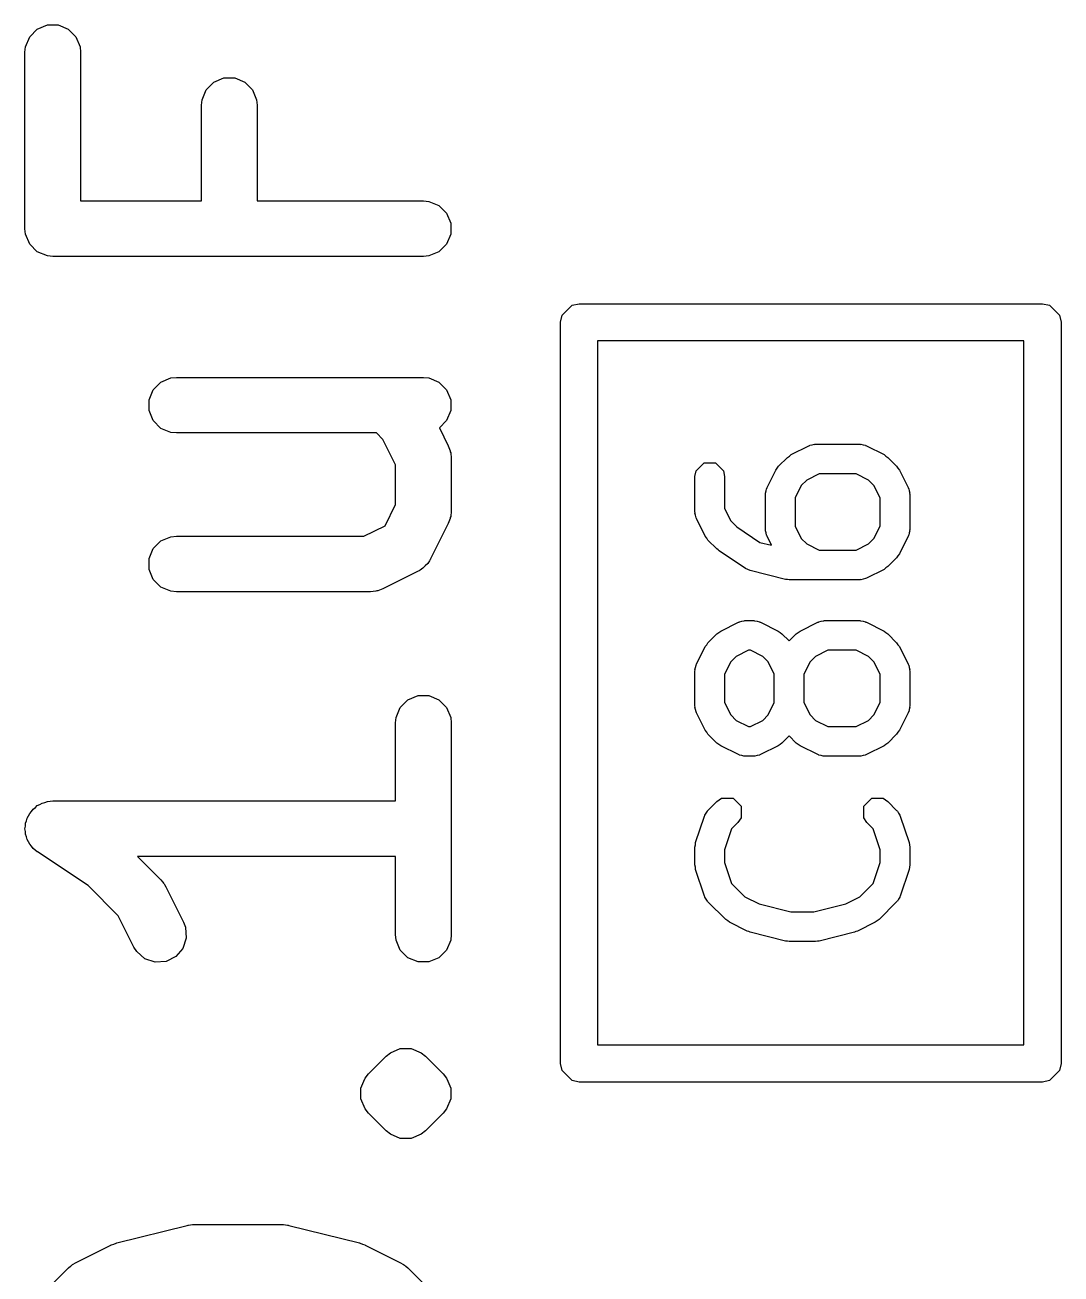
# Model space of a CAD drawing. Extents: x 1.56 to 6.49, y -4.6 to -1.37.
# Drawn here: x 4.2945 to 4.4045, y -1.983 to -1.8503 of the extents above; entities that cross this region are included whole.
import ezdxf

# ---------------------------------------------------------------- set-up
doc = ezdxf.new("R2010")
doc.units = 0
doc.header["$MEASUREMENT"] = 0
doc.layers.add('BLACK', color=7, linetype='CONTINUOUS')

msp = doc.modelspace()

# ---------------------------------------------------------------- linework, layer by layer
at = {"layer": 'BLACK', "linetype": 'CONTINUOUS'}
for p, q in [((4.29498, -1.85157), (4.29579, -1.85075)), ((4.29579, -1.85075), (4.29686, -1.85031)), ((4.29686, -1.85031), (4.29801, -1.85031)), ((4.29801, -1.85031), (4.29907, -1.85075)), ((4.29907, -1.85075), (4.29989, -1.85157)), ((4.29454, -1.85263), (4.29498, -1.85157)), ((4.29989, -1.85157), (4.30033, -1.85263)), ((4.29448, -1.85321), (4.29454, -1.85263)), ((4.29448, -1.87195), (4.29448, -1.85321)), ((4.30033, -1.85263), (4.30039, -1.85321)), ((4.30039, -1.85321), (4.30039, -1.869)), ((4.31454, -1.85637), (4.31561, -1.85593)), ((4.31561, -1.85593), (4.31676, -1.85593)), ((4.31676, -1.85593), (4.31782, -1.85637)), ((4.31329, -1.85825), (4.31373, -1.85719)), ((4.31373, -1.85719), (4.31454, -1.85637)), ((4.31782, -1.85637), (4.31864, -1.85719)), ((4.31864, -1.85719), (4.31908, -1.85825)), ((4.31323, -1.85883), (4.31329, -1.85825)), ((4.31323, -1.869), (4.31323, -1.85883)), ((4.31908, -1.85825), (4.31913, -1.85883)), ((4.31913, -1.85883), (4.31913, -1.869)), ((4.30039, -1.869), (4.31323, -1.869)), ((4.31913, -1.869), (4.3368, -1.869)), ((4.3368, -1.869), (4.33738, -1.86906)), ((4.33738, -1.86906), (4.33844, -1.8695)), ((4.33844, -1.8695), (4.33926, -1.87031)), ((4.33926, -1.87031), (4.3397, -1.87138)), ((4.29454, -1.87253), (4.29448, -1.87195)), ((4.3397, -1.87138), (4.3397, -1.87253)), ((4.29498, -1.87359), (4.29454, -1.87253)), ((4.3397, -1.87253), (4.33926, -1.87359)), ((4.29579, -1.87441), (4.29498, -1.87359)), ((4.29686, -1.87485), (4.29579, -1.87441)), ((4.29743, -1.87491), (4.29686, -1.87485)), ((4.33738, -1.87485), (4.3368, -1.87491)), ((4.33844, -1.87441), (4.33738, -1.87485)), ((4.33926, -1.87359), (4.33844, -1.87441)), ((4.3368, -1.87491), (4.29743, -1.87491)), ((4.35153, -1.88114), (4.35259, -1.88007)), ((4.35259, -1.88007), (4.35335, -1.87992)), ((4.35335, -1.87992), (4.40256, -1.87992)), ((4.40256, -1.87992), (4.40331, -1.88007)), ((4.40331, -1.88007), (4.40438, -1.88114)), ((4.35138, -1.88189), (4.35153, -1.88114)), ((4.40438, -1.88114), (4.40453, -1.88189)), ((4.35138, -1.96063), (4.35138, -1.88189)), ((4.40453, -1.88189), (4.40453, -1.96063)), ((4.35531, -1.88386), (4.35531, -1.95866)), ((4.40059, -1.88386), (4.35531, -1.88386)), ((4.40059, -1.95866), (4.40059, -1.88386)), ((4.30892, -1.88825), (4.30998, -1.88781)), ((4.30998, -1.88781), (4.31056, -1.88775)), ((4.31056, -1.88775), (4.3368, -1.88775)), ((4.3368, -1.88775), (4.33738, -1.88781)), ((4.33738, -1.88781), (4.33844, -1.88825)), ((4.30766, -1.89013), (4.3081, -1.88906)), ((4.3081, -1.88906), (4.30892, -1.88825)), ((4.33844, -1.88825), (4.33926, -1.88906)), ((4.33926, -1.88906), (4.3397, -1.89013)), ((4.30766, -1.89128), (4.30766, -1.89013)), ((4.3397, -1.89013), (4.3397, -1.89128)), ((4.3081, -1.89234), (4.30766, -1.89128)), ((4.3397, -1.89128), (4.33926, -1.89234)), ((4.30892, -1.89316), (4.3081, -1.89234)), ((4.30998, -1.8936), (4.30892, -1.89316)), ((4.33926, -1.89234), (4.3385, -1.89311)), ((4.3385, -1.89311), (4.33944, -1.895)), ((4.31056, -1.89365), (4.30998, -1.8936)), ((4.33183, -1.89365), (4.31056, -1.89365)), ((4.3325, -1.89433), (4.33183, -1.89365)), ((4.33385, -1.89702), (4.3325, -1.89433)), ((4.33944, -1.895), (4.33965, -1.89555)), ((4.33965, -1.89555), (4.33966, -1.89565)), ((4.33966, -1.89565), (4.3397, -1.89575)), ((4.3397, -1.89575), (4.33976, -1.89633)), ((4.37568, -1.8961), (4.37588, -1.89595)), ((4.37588, -1.89595), (4.37775, -1.89501)), ((4.37775, -1.89501), (4.37783, -1.89499)), ((4.37783, -1.89499), (4.37786, -1.89496)), ((4.37786, -1.89496), (4.3781, -1.89491)), ((4.3781, -1.89491), (4.37835, -1.89485)), ((4.37835, -1.89485), (4.37838, -1.89486)), ((4.37838, -1.89486), (4.37846, -1.89484)), ((4.37846, -1.89484), (4.38315, -1.89484)), ((4.38315, -1.89484), (4.38322, -1.89486)), ((4.38322, -1.89486), (4.38326, -1.89485)), ((4.38326, -1.89485), (4.3835, -1.89491)), ((4.3835, -1.89491), (4.38375, -1.89496)), ((4.38375, -1.89496), (4.38377, -1.89499)), ((4.38377, -1.89499), (4.38385, -1.89501)), ((4.38385, -1.89501), (4.38573, -1.89595)), ((4.38573, -1.89595), (4.38592, -1.8961)), ((4.33385, -1.90125), (4.33385, -1.89702)), ((4.33976, -1.89633), (4.33976, -1.90195)), ((4.36576, -1.89769), (4.36661, -1.89684)), ((4.36661, -1.89684), (4.36781, -1.89684)), ((4.36781, -1.89684), (4.36867, -1.89769)), ((4.37424, -1.89759), (4.37439, -1.89739)), ((4.37439, -1.89739), (4.37453, -1.89718)), ((4.37453, -1.89718), (4.37547, -1.89624)), ((4.37547, -1.89624), (4.37568, -1.8961)), ((4.38592, -1.8961), (4.38613, -1.89624)), ((4.38613, -1.89624), (4.38707, -1.89718)), ((4.38707, -1.89718), (4.38721, -1.89739)), ((4.38721, -1.89739), (4.38737, -1.89759)), ((4.36564, -1.89829), (4.36576, -1.89769)), ((4.36564, -1.90204), (4.36564, -1.89829)), ((4.36867, -1.89769), (4.36879, -1.89829)), ((4.36879, -1.89829), (4.36879, -1.90167)), ((4.3733, -1.89946), (4.37424, -1.89759)), ((4.37752, -1.89865), (4.37694, -1.89923)), ((4.37883, -1.89799), (4.37752, -1.89865)), ((4.38277, -1.89799), (4.37883, -1.89799)), ((4.38409, -1.89865), (4.38277, -1.89799)), ((4.38466, -1.89923), (4.38409, -1.89865)), ((4.38737, -1.89759), (4.3883, -1.89946)), ((4.37314, -1.90006), (4.37321, -1.89981)), ((4.37315, -1.90009), (4.37314, -1.90006)), ((4.37321, -1.89981), (4.37325, -1.89957)), ((4.37325, -1.89957), (4.37328, -1.89954)), ((4.37328, -1.89954), (4.3733, -1.89946)), ((4.37694, -1.89923), (4.37628, -1.90054)), ((4.38532, -1.90054), (4.38466, -1.89923)), ((4.3883, -1.89946), (4.38833, -1.89954)), ((4.38833, -1.89954), (4.38835, -1.89957)), ((4.38835, -1.89957), (4.3884, -1.89981)), ((4.3884, -1.89981), (4.38847, -1.90006)), ((4.38847, -1.90006), (4.38845, -1.90009)), ((4.33273, -1.9035), (4.33385, -1.90125)), ((4.37313, -1.90017), (4.37315, -1.90009)), ((4.37313, -1.90392), (4.37313, -1.90017)), ((4.37628, -1.90054), (4.37628, -1.90355)), ((4.38532, -1.90355), (4.38532, -1.90054)), ((4.38845, -1.90009), (4.38847, -1.90017)), ((4.38847, -1.90017), (4.38847, -1.90392)), ((4.33965, -1.90273), (4.33944, -1.90327)), ((4.33966, -1.90262), (4.33965, -1.90273)), ((4.3397, -1.90253), (4.33966, -1.90262)), ((4.33976, -1.90195), (4.3397, -1.90253)), ((4.36565, -1.90212), (4.36564, -1.90204)), ((4.36564, -1.90216), (4.36565, -1.90212)), ((4.36571, -1.9024), (4.36564, -1.90216)), ((4.36576, -1.90265), (4.36571, -1.9024)), ((4.36578, -1.90267), (4.36576, -1.90265)), ((4.3658, -1.90275), (4.36578, -1.90267)), ((4.36879, -1.90167), (4.36944, -1.90299)), ((4.33048, -1.90462), (4.33273, -1.9035)), ((4.33944, -1.90327), (4.33757, -1.90702)), ((4.36674, -1.90462), (4.3658, -1.90275)), ((4.36944, -1.90299), (4.37009, -1.90363)), ((4.37009, -1.90363), (4.37254, -1.90527)), ((4.37315, -1.904), (4.37313, -1.90392)), ((4.37314, -1.90403), (4.37315, -1.904)), ((4.37321, -1.90427), (4.37314, -1.90403)), ((4.37628, -1.90355), (4.37694, -1.90486)), ((4.38466, -1.90486), (4.38532, -1.90355)), ((4.38847, -1.90403), (4.3884, -1.90427)), ((4.38847, -1.90392), (4.38845, -1.904)), ((4.38845, -1.904), (4.38847, -1.90403)), ((4.3081, -1.90593), (4.30892, -1.90512)), ((4.30892, -1.90512), (4.30998, -1.90468)), ((4.30998, -1.90468), (4.31056, -1.90462)), ((4.31056, -1.90462), (4.33048, -1.90462)), ((4.36689, -1.90482), (4.36674, -1.90462)), ((4.36703, -1.90503), (4.36689, -1.90482)), ((4.36797, -1.90597), (4.36703, -1.90503)), ((4.37254, -1.90527), (4.37378, -1.90558)), ((4.37325, -1.90452), (4.37321, -1.90427)), ((4.37328, -1.90455), (4.37325, -1.90452)), ((4.3733, -1.90462), (4.37328, -1.90455)), ((4.37378, -1.90558), (4.3733, -1.90462)), ((4.37694, -1.90486), (4.37752, -1.90544)), ((4.38409, -1.90544), (4.38466, -1.90486)), ((4.3883, -1.90462), (4.38737, -1.9065)), ((4.38833, -1.90455), (4.3883, -1.90462)), ((4.38835, -1.90452), (4.38833, -1.90455)), ((4.3884, -1.90427), (4.38835, -1.90452)), ((4.30766, -1.907), (4.3081, -1.90593)), ((4.3681, -1.90606), (4.36797, -1.90597)), ((4.36821, -1.90617), (4.3681, -1.90606)), ((4.37102, -1.90804), (4.36821, -1.90617)), ((4.37752, -1.90544), (4.37883, -1.90609)), ((4.37883, -1.90609), (4.38277, -1.90609)), ((4.38277, -1.90609), (4.38409, -1.90544)), ((4.38721, -1.9067), (4.38707, -1.90691)), ((4.38737, -1.9065), (4.38721, -1.9067)), ((4.30766, -1.90815), (4.30766, -1.907)), ((4.33674, -1.90803), (4.33645, -1.90822)), ((4.33698, -1.90775), (4.33674, -1.90803)), ((4.33726, -1.90751), (4.33698, -1.90775)), ((4.33745, -1.90722), (4.33726, -1.90751)), ((4.33749, -1.90716), (4.33745, -1.90722)), ((4.33751, -1.90712), (4.33749, -1.90716)), ((4.33757, -1.90702), (4.33751, -1.90712)), ((4.37127, -1.90814), (4.37102, -1.90804)), ((4.38592, -1.90798), (4.38573, -1.90814)), ((4.38613, -1.90784), (4.38592, -1.90798)), ((4.38707, -1.90691), (4.38613, -1.90784)), ((4.3081, -1.90921), (4.30766, -1.90815)), ((4.30892, -1.91003), (4.3081, -1.90921)), ((4.33625, -1.90834), (4.3325, -1.91022)), ((4.33635, -1.90828), (4.33625, -1.90834)), ((4.33639, -1.90826), (4.33635, -1.90828)), ((4.33645, -1.90822), (4.33639, -1.90826)), ((4.37152, -1.90826), (4.37127, -1.90814)), ((4.37527, -1.9092), (4.37152, -1.90826)), ((4.37546, -1.9092), (4.37527, -1.9092)), ((4.37565, -1.90924), (4.37546, -1.9092)), ((4.38315, -1.90924), (4.37565, -1.90924)), ((4.38322, -1.90923), (4.38315, -1.90924)), ((4.38326, -1.90924), (4.38322, -1.90923)), ((4.3835, -1.90917), (4.38326, -1.90924)), ((4.38375, -1.90912), (4.3835, -1.90917)), ((4.38377, -1.9091), (4.38375, -1.90912)), ((4.38385, -1.90908), (4.38377, -1.9091)), ((4.38573, -1.90814), (4.38385, -1.90908)), ((4.30998, -1.91047), (4.30892, -1.91003)), ((4.31056, -1.91053), (4.30998, -1.91047)), ((4.33118, -1.91053), (4.31056, -1.91053)), ((4.33176, -1.91047), (4.33118, -1.91053)), ((4.33185, -1.91043), (4.33176, -1.91047)), ((4.33196, -1.91042), (4.33185, -1.91043)), ((4.3325, -1.91022), (4.33196, -1.91042)), ((4.36838, -1.9147), (4.37026, -1.91376)), ((4.37026, -1.91376), (4.37033, -1.91374)), ((4.37033, -1.91374), (4.37036, -1.91371)), ((4.37036, -1.91371), (4.37061, -1.91366)), ((4.37061, -1.91366), (4.37085, -1.9136)), ((4.37085, -1.9136), (4.37088, -1.91361)), ((4.37088, -1.91361), (4.37096, -1.91359)), ((4.37096, -1.91359), (4.3719, -1.91359)), ((4.3719, -1.91359), (4.37197, -1.91361)), ((4.37197, -1.91361), (4.37201, -1.9136)), ((4.37201, -1.9136), (4.37225, -1.91366)), ((4.37225, -1.91366), (4.3725, -1.91371)), ((4.3725, -1.91371), (4.37253, -1.91374)), ((4.37253, -1.91374), (4.3726, -1.91376)), ((4.3726, -1.91376), (4.37448, -1.9147)), ((4.37682, -1.9147), (4.37869, -1.91376)), ((4.37869, -1.91376), (4.37877, -1.91374)), ((4.37877, -1.91374), (4.37879, -1.91371)), ((4.37879, -1.91371), (4.37904, -1.91366)), ((4.37904, -1.91366), (4.37928, -1.9136)), ((4.37928, -1.9136), (4.37932, -1.91361)), ((4.37932, -1.91361), (4.3794, -1.91359)), ((4.3794, -1.91359), (4.38315, -1.91359)), ((4.38315, -1.91359), (4.38322, -1.91361)), ((4.38322, -1.91361), (4.38326, -1.9136)), ((4.38326, -1.9136), (4.3835, -1.91366)), ((4.3835, -1.91366), (4.38375, -1.91371)), ((4.38375, -1.91371), (4.38377, -1.91374)), ((4.38377, -1.91374), (4.38385, -1.91376)), ((4.38385, -1.91376), (4.38573, -1.9147)), ((4.36689, -1.91614), (4.36703, -1.91593)), ((4.36703, -1.91593), (4.36797, -1.91499)), ((4.36797, -1.91499), (4.36818, -1.91485)), ((4.36818, -1.91485), (4.36838, -1.9147)), ((4.37448, -1.9147), (4.37468, -1.91485)), ((4.37468, -1.91485), (4.37489, -1.91499)), ((4.37489, -1.91499), (4.37565, -1.91575)), ((4.37565, -1.91575), (4.37641, -1.91499)), ((4.37641, -1.91499), (4.37662, -1.91485)), ((4.37662, -1.91485), (4.37682, -1.9147)), ((4.38573, -1.9147), (4.38592, -1.91485)), ((4.38592, -1.91485), (4.38613, -1.91499)), ((4.38613, -1.91499), (4.38707, -1.91593)), ((4.38707, -1.91593), (4.38721, -1.91614)), ((4.3658, -1.91821), (4.36674, -1.91634)), ((4.36674, -1.91634), (4.36689, -1.91614)), ((4.37133, -1.91674), (4.37002, -1.9174)), ((4.37153, -1.91674), (4.37133, -1.91674)), ((4.37284, -1.9174), (4.37153, -1.91674)), ((4.37977, -1.91674), (4.37845, -1.9174)), ((4.38277, -1.91674), (4.37977, -1.91674)), ((4.38409, -1.9174), (4.38277, -1.91674)), ((4.38721, -1.91614), (4.38737, -1.91634)), ((4.38737, -1.91634), (4.3883, -1.91821)), ((4.36564, -1.9188), (4.36571, -1.91856)), ((4.36571, -1.91856), (4.36576, -1.91831)), ((4.36576, -1.91831), (4.36578, -1.91829)), ((4.36578, -1.91829), (4.3658, -1.91821)), ((4.36944, -1.91797), (4.36879, -1.91929)), ((4.37002, -1.9174), (4.36944, -1.91797)), ((4.37342, -1.91797), (4.37284, -1.9174)), ((4.37407, -1.91929), (4.37342, -1.91797)), ((4.37788, -1.91797), (4.37722, -1.91929)), ((4.37845, -1.9174), (4.37788, -1.91797)), ((4.38466, -1.91797), (4.38409, -1.9174)), ((4.38532, -1.91929), (4.38466, -1.91797)), ((4.3883, -1.91821), (4.38833, -1.91829)), ((4.38833, -1.91829), (4.38835, -1.91831)), ((4.38835, -1.91831), (4.3884, -1.91856)), ((4.3884, -1.91856), (4.38847, -1.9188)), ((4.36565, -1.91884), (4.36564, -1.9188)), ((4.36564, -1.91892), (4.36565, -1.91884)), ((4.36564, -1.92267), (4.36564, -1.91892)), ((4.36879, -1.91929), (4.36879, -1.92229)), ((4.37407, -1.92229), (4.37407, -1.91929)), ((4.37722, -1.91929), (4.37722, -1.92229)), ((4.38532, -1.92229), (4.38532, -1.91929)), ((4.38847, -1.9188), (4.38845, -1.91884)), ((4.38845, -1.91884), (4.38847, -1.91892)), ((4.38847, -1.91892), (4.38847, -1.92267)), ((4.33435, -1.92281), (4.33516, -1.92199)), ((4.33516, -1.92199), (4.33623, -1.92155)), ((4.33623, -1.92155), (4.33738, -1.92155)), ((4.33738, -1.92155), (4.33844, -1.92199)), ((4.33844, -1.92199), (4.33926, -1.92281)), ((4.36879, -1.92229), (4.36944, -1.92361)), ((4.37342, -1.92361), (4.37407, -1.92229)), ((4.37722, -1.92229), (4.37788, -1.92361)), ((4.38466, -1.92361), (4.38532, -1.92229)), ((4.33385, -1.92445), (4.33391, -1.92387)), ((4.33391, -1.92387), (4.33435, -1.92281)), ((4.33926, -1.92281), (4.3397, -1.92387)), ((4.3397, -1.92387), (4.33976, -1.92445)), ((4.36565, -1.92274), (4.36564, -1.92267)), ((4.36564, -1.92278), (4.36565, -1.92274)), ((4.36571, -1.92302), (4.36564, -1.92278)), ((4.36576, -1.92327), (4.36571, -1.92302)), ((4.36578, -1.92329), (4.36576, -1.92327)), ((4.3658, -1.92337), (4.36578, -1.92329)), ((4.36674, -1.92524), (4.3658, -1.92337)), ((4.36944, -1.92361), (4.37002, -1.92418)), ((4.37284, -1.92418), (4.37342, -1.92361)), ((4.37788, -1.92361), (4.37845, -1.92418)), ((4.38409, -1.92418), (4.38466, -1.92361)), ((4.3883, -1.92337), (4.38737, -1.92524)), ((4.38833, -1.92329), (4.3883, -1.92337)), ((4.38835, -1.92327), (4.38833, -1.92329)), ((4.3884, -1.92302), (4.38835, -1.92327)), ((4.38847, -1.92278), (4.3884, -1.92302)), ((4.38847, -1.92267), (4.38845, -1.92274)), ((4.38845, -1.92274), (4.38847, -1.92278)), ((4.33385, -1.93274), (4.33385, -1.92445)), ((4.33976, -1.92445), (4.33976, -1.94694)), ((4.36689, -1.92544), (4.36674, -1.92524)), ((4.37002, -1.92418), (4.37133, -1.92484)), ((4.37133, -1.92484), (4.37153, -1.92484)), ((4.37153, -1.92484), (4.37284, -1.92418)), ((4.37845, -1.92418), (4.37977, -1.92484)), ((4.37977, -1.92484), (4.38277, -1.92484)), ((4.38277, -1.92484), (4.38409, -1.92418)), ((4.38737, -1.92524), (4.38721, -1.92544)), ((4.36703, -1.92565), (4.36689, -1.92544)), ((4.36797, -1.92659), (4.36703, -1.92565)), ((4.36818, -1.92673), (4.36797, -1.92659)), ((4.37489, -1.92659), (4.37468, -1.92673)), ((4.37565, -1.92583), (4.37489, -1.92659)), ((4.37641, -1.92659), (4.37565, -1.92583)), ((4.37662, -1.92673), (4.37641, -1.92659)), ((4.38613, -1.92659), (4.38592, -1.92673)), ((4.38707, -1.92565), (4.38613, -1.92659)), ((4.38721, -1.92544), (4.38707, -1.92565)), ((4.36838, -1.92689), (4.36818, -1.92673)), ((4.37026, -1.92782), (4.36838, -1.92689)), ((4.37033, -1.92784), (4.37026, -1.92782)), ((4.37036, -1.92787), (4.37033, -1.92784)), ((4.37061, -1.92792), (4.37036, -1.92787)), ((4.37085, -1.92799), (4.37061, -1.92792)), ((4.37225, -1.92792), (4.37201, -1.92799)), ((4.3725, -1.92787), (4.37225, -1.92792)), ((4.37253, -1.92784), (4.3725, -1.92787)), ((4.3726, -1.92782), (4.37253, -1.92784)), ((4.37448, -1.92689), (4.3726, -1.92782)), ((4.37468, -1.92673), (4.37448, -1.92689)), ((4.37682, -1.92689), (4.37662, -1.92673)), ((4.37869, -1.92782), (4.37682, -1.92689)), ((4.37877, -1.92784), (4.37869, -1.92782)), ((4.37879, -1.92787), (4.37877, -1.92784)), ((4.37904, -1.92792), (4.37879, -1.92787)), ((4.37928, -1.92799), (4.37904, -1.92792)), ((4.3835, -1.92792), (4.38326, -1.92799)), ((4.38375, -1.92787), (4.3835, -1.92792)), ((4.38377, -1.92784), (4.38375, -1.92787)), ((4.38385, -1.92782), (4.38377, -1.92784)), ((4.38573, -1.92689), (4.38385, -1.92782)), ((4.38592, -1.92673), (4.38573, -1.92689)), ((4.37088, -1.92797), (4.37085, -1.92799)), ((4.37096, -1.92799), (4.37088, -1.92797)), ((4.3719, -1.92799), (4.37096, -1.92799)), ((4.37197, -1.92797), (4.3719, -1.92799)), ((4.37201, -1.92799), (4.37197, -1.92797)), ((4.37932, -1.92797), (4.37928, -1.92799)), ((4.3794, -1.92799), (4.37932, -1.92797)), ((4.38315, -1.92799), (4.3794, -1.92799)), ((4.38322, -1.92797), (4.38315, -1.92799)), ((4.38326, -1.92799), (4.38322, -1.92797)), ((4.29559, -1.93345), (4.29579, -1.93324)), ((4.29579, -1.93324), (4.29606, -1.93313)), ((4.29606, -1.93313), (4.2963, -1.93297)), ((4.2963, -1.93297), (4.29659, -1.93291)), ((4.29659, -1.93291), (4.29686, -1.9328)), ((4.29686, -1.9328), (4.29743, -1.93274)), ((4.29743, -1.93274), (4.29743, -1.93274)), ((4.29743, -1.93274), (4.29743, -1.93274)), ((4.29743, -1.93274), (4.29743, -1.93274)), ((4.29743, -1.93274), (4.33385, -1.93274)), ((4.36703, -1.93374), (4.36797, -1.9328)), ((4.36797, -1.9328), (4.36848, -1.93246)), ((4.36848, -1.93246), (4.36969, -1.93246)), ((4.36969, -1.93246), (4.37054, -1.93331)), ((4.38357, -1.93331), (4.38442, -1.93246)), ((4.38442, -1.93246), (4.38562, -1.93246)), ((4.38562, -1.93246), (4.38613, -1.9328)), ((4.38613, -1.9328), (4.38707, -1.93374)), ((4.29465, -1.93485), (4.2947, -1.93457)), ((4.2947, -1.93457), (4.29487, -1.93433)), ((4.29487, -1.93433), (4.29498, -1.93406)), ((4.29498, -1.93406), (4.29518, -1.93385)), ((4.29518, -1.93385), (4.29534, -1.93361)), ((4.29534, -1.93361), (4.29559, -1.93345)), ((4.36572, -1.93717), (4.36665, -1.93435)), ((4.36665, -1.93435), (4.36669, -1.93429)), ((4.36669, -1.93425), (4.36683, -1.93404)), ((4.36669, -1.93429), (4.36669, -1.93425)), ((4.36683, -1.93404), (4.36696, -1.93382)), ((4.36696, -1.93382), (4.36699, -1.9338)), ((4.36699, -1.9338), (4.36703, -1.93374)), ((4.37054, -1.93452), (4.3702, -1.93503)), ((4.37054, -1.93331), (4.37054, -1.93452)), ((4.38357, -1.93452), (4.38357, -1.93331)), ((4.38391, -1.93503), (4.38357, -1.93452)), ((4.38707, -1.93374), (4.38712, -1.9338)), ((4.38712, -1.9338), (4.38715, -1.93382)), ((4.38715, -1.93382), (4.38727, -1.93404)), ((4.38727, -1.93404), (4.38741, -1.93425)), ((4.38741, -1.93425), (4.38741, -1.93429)), ((4.38741, -1.93429), (4.38745, -1.93435)), ((4.38745, -1.93435), (4.38839, -1.93717)), ((4.29448, -1.9357), (4.29454, -1.93541)), ((4.29454, -1.93598), (4.29448, -1.9357)), ((4.29454, -1.93512), (4.29465, -1.93485)), ((4.29454, -1.93541), (4.29454, -1.93512)), ((4.36952, -1.9357), (4.36879, -1.93792)), ((4.3702, -1.93503), (4.36952, -1.9357)), ((4.38458, -1.9357), (4.38391, -1.93503)), ((4.38532, -1.93792), (4.38458, -1.9357)), ((4.29454, -1.93627), (4.29454, -1.93598)), ((4.29465, -1.93654), (4.29454, -1.93627)), ((4.29471, -1.93683), (4.29465, -1.93654)), ((4.29487, -1.93707), (4.29471, -1.93683)), ((4.29498, -1.93734), (4.29487, -1.93707)), ((4.36569, -1.93742), (4.36572, -1.93717)), ((4.38839, -1.93717), (4.38842, -1.93742)), ((4.29519, -1.93754), (4.29498, -1.93734)), ((4.29535, -1.93779), (4.29519, -1.93754)), ((4.29579, -1.93815), (4.29535, -1.93779)), ((4.2958, -1.93815), (4.29579, -1.93815)), ((4.29579, -1.93815), (4.29579, -1.93815)), ((4.29579, -1.93815), (4.29579, -1.93815)), ((4.30118, -1.94174), (4.2958, -1.93815)), ((4.36564, -1.93766), (4.36569, -1.93742)), ((4.36564, -1.93954), (4.36564, -1.93766)), ((4.36879, -1.93792), (4.36879, -1.93928)), ((4.38532, -1.93928), (4.38532, -1.93792)), ((4.38842, -1.93742), (4.38847, -1.93766)), ((4.38847, -1.93766), (4.38847, -1.93954)), ((4.33385, -1.93865), (4.30644, -1.93865)), ((4.30644, -1.93865), (4.3089, -1.94111)), ((4.33385, -1.94694), (4.33385, -1.93865)), ((4.36569, -1.93979), (4.36564, -1.93954)), ((4.36572, -1.94004), (4.36569, -1.93979)), ((4.36879, -1.93928), (4.36952, -1.9415)), ((4.38458, -1.9415), (4.38532, -1.93928)), ((4.38842, -1.93979), (4.38839, -1.94004)), ((4.38847, -1.93954), (4.38842, -1.93979)), ((4.3089, -1.94111), (4.30908, -1.94133)), ((4.36665, -1.94285), (4.36572, -1.94004)), ((4.38839, -1.94004), (4.38745, -1.94285)), ((4.30438, -1.94494), (4.30118, -1.94174)), ((4.30908, -1.94133), (4.30914, -1.94138)), ((4.30914, -1.94138), (4.3092, -1.94147)), ((4.3092, -1.94147), (4.30926, -1.94155)), ((4.30926, -1.94155), (4.30929, -1.94163)), ((4.30929, -1.94163), (4.30945, -1.94187)), ((4.30945, -1.94187), (4.31132, -1.94562)), ((4.36952, -1.9415), (4.37096, -1.94293)), ((4.38315, -1.94293), (4.38458, -1.9415)), ((4.36669, -1.94292), (4.36665, -1.94285)), ((4.36669, -1.94295), (4.36669, -1.94292)), ((4.36683, -1.94316), (4.36669, -1.94295)), ((4.36696, -1.94338), (4.36683, -1.94316)), ((4.36699, -1.9434), (4.36696, -1.94338)), ((4.36703, -1.94346), (4.36699, -1.9434)), ((4.36891, -1.94534), (4.36703, -1.94346)), ((4.37096, -1.94293), (4.37245, -1.94368)), ((4.37245, -1.94368), (4.37584, -1.94453)), ((4.37827, -1.94453), (4.38166, -1.94368)), ((4.38166, -1.94368), (4.38315, -1.94293)), ((4.38707, -1.94346), (4.3852, -1.94534)), ((4.38712, -1.9434), (4.38707, -1.94346)), ((4.38715, -1.94338), (4.38712, -1.9434)), ((4.38727, -1.94316), (4.38715, -1.94338)), ((4.38741, -1.94295), (4.38727, -1.94316)), ((4.38745, -1.94285), (4.38741, -1.94292)), ((4.38741, -1.94292), (4.38741, -1.94295)), ((4.30604, -1.94826), (4.30438, -1.94494)), ((4.37584, -1.94453), (4.37827, -1.94453)), ((4.31132, -1.94562), (4.31153, -1.94616)), ((4.31153, -1.94616), (4.31161, -1.94731)), ((4.36912, -1.94548), (4.36891, -1.94534)), ((4.36932, -1.94563), (4.36912, -1.94548)), ((4.37119, -1.94657), (4.36932, -1.94563)), ((4.38479, -1.94563), (4.38291, -1.94657)), ((4.38499, -1.94548), (4.38479, -1.94563)), ((4.3852, -1.94534), (4.38499, -1.94548)), ((4.31161, -1.94731), (4.31125, -1.94841)), ((4.33391, -1.94752), (4.33385, -1.94694)), ((4.33435, -1.94858), (4.33391, -1.94752)), ((4.3397, -1.94752), (4.33926, -1.94858)), ((4.33976, -1.94694), (4.3397, -1.94752)), ((4.37136, -1.94662), (4.37119, -1.94657)), ((4.37152, -1.94669), (4.37136, -1.94662)), ((4.37527, -1.94763), (4.37152, -1.94669)), ((4.37546, -1.94764), (4.37527, -1.94763)), ((4.37565, -1.94768), (4.37546, -1.94764)), ((4.37846, -1.94768), (4.37565, -1.94768)), ((4.37865, -1.94764), (4.37846, -1.94768)), ((4.37884, -1.94763), (4.37865, -1.94764)), ((4.38259, -1.94669), (4.37884, -1.94763)), ((4.38275, -1.94662), (4.38259, -1.94669)), ((4.38291, -1.94657), (4.38275, -1.94662)), ((4.30635, -1.94875), (4.30604, -1.94826)), ((4.30722, -1.94951), (4.30635, -1.94875)), ((4.31125, -1.94841), (4.31049, -1.94928)), ((4.33516, -1.9494), (4.33435, -1.94858)), ((4.33926, -1.94858), (4.33844, -1.9494)), ((4.30831, -1.94987), (4.30722, -1.94951)), ((4.30946, -1.94979), (4.30831, -1.94987)), ((4.31049, -1.94928), (4.30946, -1.94979)), ((4.33623, -1.94984), (4.33516, -1.9494)), ((4.33738, -1.94984), (4.33623, -1.94984)), ((4.33844, -1.9494), (4.33738, -1.94984)), ((4.33284, -1.95985), (4.33329, -1.95949)), ((4.33329, -1.95949), (4.33435, -1.95905)), ((4.33435, -1.95905), (4.33551, -1.95905)), ((4.33551, -1.95905), (4.33657, -1.95949)), ((4.33657, -1.95949), (4.33657, -1.95949)), ((4.33657, -1.95949), (4.33702, -1.95985)), ((4.35531, -1.95866), (4.40059, -1.95866)), ((4.33097, -1.96173), (4.33284, -1.95985)), ((4.33702, -1.95985), (4.33889, -1.96173)), ((4.35153, -1.96138), (4.35138, -1.96063)), ((4.40453, -1.96063), (4.40438, -1.96138)), ((4.33046, -1.96252), (4.3306, -1.96218)), ((4.3306, -1.96218), (4.33097, -1.96173)), ((4.3306, -1.96218), (4.3306, -1.96218)), ((4.33889, -1.96173), (4.33926, -1.96218)), ((4.33926, -1.96218), (4.3394, -1.96252)), ((4.35259, -1.96245), (4.35153, -1.96138)), ((4.40438, -1.96138), (4.40331, -1.96245)), ((4.33016, -1.96324), (4.33046, -1.96252)), ((4.33016, -1.96439), (4.33016, -1.96324)), ((4.3394, -1.96252), (4.3397, -1.96324)), ((4.3397, -1.96324), (4.3397, -1.96439)), ((4.35335, -1.9626), (4.35259, -1.96245)), ((4.40256, -1.9626), (4.35335, -1.9626)), ((4.40331, -1.96245), (4.40256, -1.9626)), ((4.3306, -1.96546), (4.33016, -1.96439)), ((4.3397, -1.96439), (4.33926, -1.96546)), ((4.33097, -1.9659), (4.3306, -1.96546)), ((4.3306, -1.96546), (4.3306, -1.96546)), ((4.33284, -1.96778), (4.33097, -1.9659)), ((4.33889, -1.9659), (4.33702, -1.96778)), ((4.33926, -1.96546), (4.33889, -1.9659)), ((4.33329, -1.96815), (4.33284, -1.96778)), ((4.33435, -1.96859), (4.33329, -1.96815)), ((4.33551, -1.96859), (4.33435, -1.96859)), ((4.33657, -1.96815), (4.33551, -1.96859)), ((4.33702, -1.96778), (4.33657, -1.96815)), ((4.30422, -1.9797), (4.31172, -1.97783)), ((4.31172, -1.97783), (4.31182, -1.97781)), ((4.31182, -1.97781), (4.31186, -1.97779)), ((4.31186, -1.97779), (4.31207, -1.97777)), ((4.31207, -1.97777), (4.31229, -1.97774)), ((4.31229, -1.97774), (4.31233, -1.97775)), ((4.31233, -1.97775), (4.31243, -1.97774)), ((4.31243, -1.97774), (4.32181, -1.97774)), ((4.32181, -1.97774), (4.32191, -1.97775)), ((4.32191, -1.97775), (4.32195, -1.97774)), ((4.32195, -1.97774), (4.32216, -1.97777)), ((4.32216, -1.97777), (4.32238, -1.97779)), ((4.32238, -1.97779), (4.32242, -1.97781)), ((4.32242, -1.97781), (4.32252, -1.97783)), ((4.32252, -1.97783), (4.33002, -1.9797)), ((4.29986, -1.9818), (4.30361, -1.97992)), ((4.30361, -1.97992), (4.30365, -1.97991)), ((4.30365, -1.97991), (4.30367, -1.97989)), ((4.30367, -1.97989), (4.30391, -1.97981)), ((4.30391, -1.97981), (4.30415, -1.97972)), ((4.30415, -1.97972), (4.30417, -1.97972)), ((4.30417, -1.97972), (4.30422, -1.9797)), ((4.33002, -1.9797), (4.33006, -1.97972)), ((4.33006, -1.97972), (4.33008, -1.97972)), ((4.33008, -1.97972), (4.33032, -1.97981)), ((4.33032, -1.97981), (4.33057, -1.97989)), ((4.33057, -1.97989), (4.33058, -1.97991)), ((4.33058, -1.97991), (4.33063, -1.97992)), ((4.33063, -1.97992), (4.33437, -1.9818)), ((4.2991, -1.98235), (4.29932, -1.98217)), ((4.29932, -1.98217), (4.29937, -1.98211)), ((4.29937, -1.98211), (4.29946, -1.98205)), ((4.29946, -1.98205), (4.29954, -1.98198)), ((4.29954, -1.98198), (4.29961, -1.98195)), ((4.29961, -1.98195), (4.29986, -1.9818)), ((4.33437, -1.9818), (4.33462, -1.98195)), ((4.33462, -1.98195), (4.33469, -1.98198)), ((4.33469, -1.98198), (4.33478, -1.98205)), ((4.33478, -1.98205), (4.33486, -1.98211)), ((4.33486, -1.98211), (4.33492, -1.98217)), ((4.33492, -1.98217), (4.33514, -1.98235)), ((4.29722, -1.98423), (4.2991, -1.98235)), ((4.33514, -1.98235), (4.33702, -1.98423))]:
    msp.add_line(p, q, dxfattribs=at)

doc.saveas('drawing.dxf')
